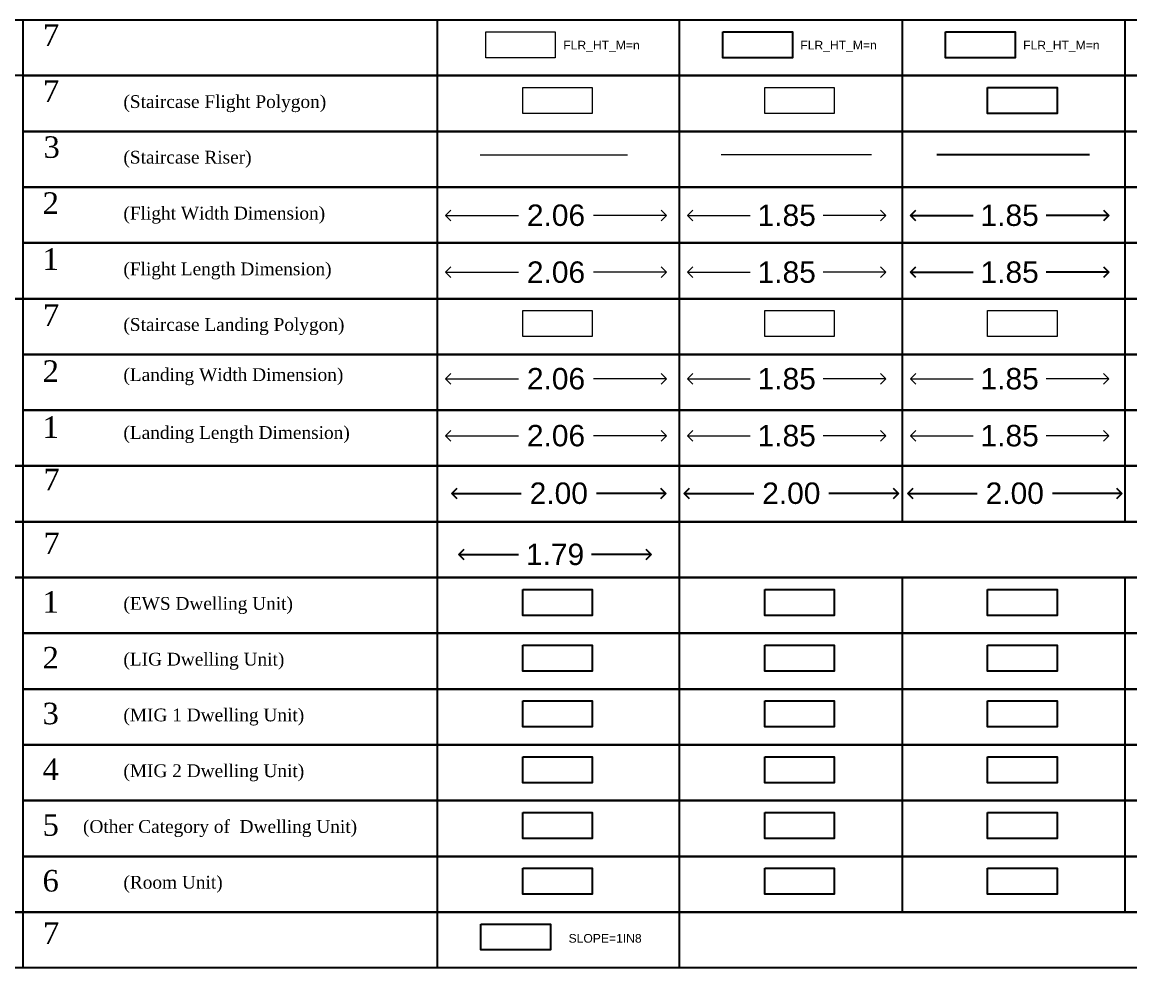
# Model space of a CAD drawing. Header units: millimetres. Extents: x -9481 to -9286, y 28706 to 28853.
# Drawn here: x -9461.74 to -9451.39, y 28793.39 to 28802.19 of the extents above; entities that cross this region are included whole.
import ezdxf

# ---------------------------------------------------------------- set-up
doc = ezdxf.new("R2010")
doc.units = ezdxf.units.MM
doc.header["$PDMODE"] = 34
doc.header["$PDSIZE"] = -15
doc.linetypes.add('CONTINULUS', pattern=[0])
for name, color, linetype, plot in [('BLK_1_DA_RAMP_1', 7, 'Continuous', False), ('BLK_1_FLR_1_STAIR_1', 1, 'Continuous', False), ('BLK_1_FLR_2_STAIR_1', 1, 'Continuous', False), ('BLK_1_FLR_2_STAIR_1_FLIGHT_1', 7, 'Continuous', False)]:
    doc.layers.add(name, color=color, linetype=linetype, plot=plot)
for name, color, linetype in [('BLK_1_FLR_0_EXIT_WIDTH_STAIR', 7, 'Continuous'), ('BLK_1_FLR_0_UNITFA', 7, 'Continuous'), ('BLK_1_FLR_1_EXIT_WIDTH_STAIR', 7, 'Continuous'), ('BLK_1_FLR_1_UNITFA', 7, 'Continuous'), ('BLK_1_FLR_2_EXIT_WIDTH_STAIR', 7, 'Continuous'), ('BLK_1_FLR_2_UNITFA', 7, 'Continuous'), ('DIST_EXIT', 7, 'Continuous')]:
    doc.layers.add(name, color=color, linetype=linetype)
for name, color, linetype, lineweight in [('BLK_1_FLR_0_STAIR_1', 7, 'Continuous', 0), ('BLK_1_FLR_0_STAIR_1_FLIGHT_1', 7, 'Continuous', 0), ('BLK_1_FLR_0_STAIR_1_LANDING_1', 7, 'Continuous', 0), ('BLK_1_FLR_1_STAIR_1_FLIGHT_1', 7, 'Continuous', 0), ('BLK_1_FLR_1_STAIR_1_LANDING_1', 7, 'Continuous', 0), ('BLK_1_FLR_2_STAIR_1_LANDING_1', 7, 'Continuous', 0), ('PLAN', 7, 'Continuous', 40)]:
    doc.layers.add(name, color=color, linetype=linetype, lineweight=lineweight)
doc.styles.add('Arial', font='arial.ttf', dxfattribs={"height": 0.2})
doc.styles.add('MtXpl_Georgia', font='georgiab.ttf')
doc.styles.get("Standard").update_dxf_attribs({"font": 'arial.ttf', "height": 0.25})
doc.styles.add('style2', font='arial.ttf', dxfattribs={"height": 0.3})
doc.dimstyles.new('INT DIM', dxfattribs={"dimtxt": 0.3, "dimasz": 0.1, "dimexe": 0.18, "dimexo": 0.0625, "dimgap": 0.09, "dimtad": 0, "dimzin": 0, "dimdsep": 46, "dimtxsty": 'style2', "dimblk": 'OPEN90', "dimcen": 0.09, "dimse1": 1, "dimse2": 1, "dimclrd": 250, "dimclrt": 256, "dimadec": 0, "dimazin": 0, "dimtfac": 1, "dimtofl": 0, "dimtmove": 0, "dimatfit": 3, "dimfxl": 0, "dimtolj": 1, "dimtzin": 0, "dimlwd": -1, "dimarcsym": 0})

# ---------------------------------------------------------------- blocks, each defined once
blk = doc.blocks.new('_Open90')
at = {"layer": 'PLAN', "color": 0, "lineweight": -2}
for p, q in [((0, 0), (-1, 0)), ((-0.5, 0.5), (0, 0)), ((0, 0), (-0.5, -0.5))]:
    blk.add_line(p, q, dxfattribs=at)
blk = doc.blocks.new('*D8')
at = {"layer": 'BLK_1_FLR_0_STAIR_1_FLIGHT_1', "color": 250}
for p, q in [((-9457.68528, 28800.382084), (-9457.104052, 28800.382084)), ((-9455.820424, 28800.382084), (-9456.401652, 28800.382084))]:
    blk.add_line(p, q, dxfattribs=at)
at = {"layer": 'Defpoints', "color": 0}
for p in [(-9457.78528, 28800.448154), (-9455.720424, 28800.466846), (-9455.720424, 28800.382084)]:
    blk.add_point(p, dxfattribs=at)
at = {"layer": 'BLK_1_FLR_0_STAIR_1_FLIGHT_1', "color": 250, "xscale": 0.1, "yscale": 0.1, "zscale": 0.1, "rotation": 180}
blk.add_blockref('_Open90', (-9457.78528, 28800.382084), dxfattribs=at)
at = {"layer": 'BLK_1_FLR_0_STAIR_1_FLIGHT_1', "color": 250, "xscale": 0.1, "yscale": 0.1, "zscale": 0.1}
blk.add_blockref('_Open90', (-9455.720424, 28800.382084), dxfattribs=at)
at = {"layer": 'BLK_1_FLR_0_STAIR_1_FLIGHT_1', "linetype": 'CONTINULUS', "ltscale": 0.05, "insert": (-9456.752852, 28800.382084), "char_height": 0.2, "attachment_point": 5, "style": 'Arial'}
blk.add_mtext('\\A1;2.06', dxfattribs=at)
blk = doc.blocks.new('*D9')
at = {"layer": 'BLK_1_FLR_1_STAIR_1_FLIGHT_1', "color": 250}
for p, q in [((-9455.424631, 28800.382084), (-9454.939268, 28800.382084)), ((-9453.772306, 28800.382084), (-9454.257668, 28800.382084))]:
    blk.add_line(p, q, dxfattribs=at)
at = {"layer": 'Defpoints', "color": 0}
for p in [(-9455.524631, 28800.448154), (-9453.672306, 28800.466846), (-9453.672306, 28800.382084)]:
    blk.add_point(p, dxfattribs=at)
at = {"layer": 'BLK_1_FLR_1_STAIR_1_FLIGHT_1', "color": 250, "xscale": 0.1, "yscale": 0.1, "zscale": 0.1, "rotation": 180}
blk.add_blockref('_Open90', (-9455.524631, 28800.382084), dxfattribs=at)
at = {"layer": 'BLK_1_FLR_1_STAIR_1_FLIGHT_1', "color": 250, "xscale": 0.1, "yscale": 0.1, "zscale": 0.1}
blk.add_blockref('_Open90', (-9453.672306, 28800.382084), dxfattribs=at)
at = {"layer": 'BLK_1_FLR_1_STAIR_1_FLIGHT_1', "linetype": 'CONTINULUS', "ltscale": 0.05, "insert": (-9454.598468, 28800.382084), "char_height": 0.2, "attachment_point": 5, "style": 'Arial'}
blk.add_mtext('\\A1;1.85', dxfattribs=at)
blk = doc.blocks.new('*D10')
at = {"layer": 'BLK_1_FLR_2_STAIR_1_FLIGHT_1', "color": 250}
for p, q in [((-9453.343871, 28800.382084), (-9452.85753, 28800.382084)), ((-9451.689589, 28800.382084), (-9452.17593, 28800.382084))]:
    blk.add_line(p, q, dxfattribs=at)
at = {"layer": 'Defpoints', "color": 0}
for p in [(-9453.443871, 28800.448154), (-9451.589589, 28800.466846), (-9451.589589, 28800.382084)]:
    blk.add_point(p, dxfattribs=at)
at = {"layer": 'BLK_1_FLR_2_STAIR_1_FLIGHT_1', "color": 250, "xscale": 0.1, "yscale": 0.1, "zscale": 0.1, "rotation": 180}
blk.add_blockref('_Open90', (-9453.443871, 28800.382084), dxfattribs=at)
at = {"layer": 'BLK_1_FLR_2_STAIR_1_FLIGHT_1', "color": 250, "xscale": 0.1, "yscale": 0.1, "zscale": 0.1}
blk.add_blockref('_Open90', (-9451.589589, 28800.382084), dxfattribs=at)
at = {"layer": 'BLK_1_FLR_2_STAIR_1_FLIGHT_1', "linetype": 'CONTINULUS', "ltscale": 0.05, "insert": (-9452.51673, 28800.382084), "char_height": 0.2, "attachment_point": 5, "style": 'Arial'}
blk.add_mtext('\\A1;1.85', dxfattribs=at)
blk = doc.blocks.new('*D15')
at = {"layer": 'BLK_1_FLR_0_STAIR_1_FLIGHT_1', "color": 250}
for p, q in [((-9457.68528, 28799.850659), (-9457.104052, 28799.850659)), ((-9455.820424, 28799.850659), (-9456.401652, 28799.850659))]:
    blk.add_line(p, q, dxfattribs=at)
at = {"layer": 'Defpoints', "color": 0}
for p in [(-9457.78528, 28799.916729), (-9455.720424, 28799.935421), (-9455.720424, 28799.850659)]:
    blk.add_point(p, dxfattribs=at)
at = {"layer": 'BLK_1_FLR_0_STAIR_1_FLIGHT_1', "color": 250, "xscale": 0.1, "yscale": 0.1, "zscale": 0.1, "rotation": 180}
blk.add_blockref('_Open90', (-9457.78528, 28799.850659), dxfattribs=at)
at = {"layer": 'BLK_1_FLR_0_STAIR_1_FLIGHT_1', "color": 250, "xscale": 0.1, "yscale": 0.1, "zscale": 0.1}
blk.add_blockref('_Open90', (-9455.720424, 28799.850659), dxfattribs=at)
at = {"layer": 'BLK_1_FLR_0_STAIR_1_FLIGHT_1', "linetype": 'CONTINULUS', "ltscale": 0.05, "insert": (-9456.752852, 28799.850659), "char_height": 0.2, "attachment_point": 5, "style": 'Arial'}
blk.add_mtext('\\A1;2.06', dxfattribs=at)
blk = doc.blocks.new('*D16')
at = {"layer": 'BLK_1_FLR_1_STAIR_1_FLIGHT_1', "color": 250}
for p, q in [((-9455.424631, 28799.850659), (-9454.939268, 28799.850659)), ((-9453.772306, 28799.850659), (-9454.257668, 28799.850659))]:
    blk.add_line(p, q, dxfattribs=at)
at = {"layer": 'Defpoints', "color": 0}
for p in [(-9455.524631, 28799.916729), (-9453.672306, 28799.935421), (-9453.672306, 28799.850659)]:
    blk.add_point(p, dxfattribs=at)
at = {"layer": 'BLK_1_FLR_1_STAIR_1_FLIGHT_1', "color": 250, "xscale": 0.1, "yscale": 0.1, "zscale": 0.1, "rotation": 180}
blk.add_blockref('_Open90', (-9455.524631, 28799.850659), dxfattribs=at)
at = {"layer": 'BLK_1_FLR_1_STAIR_1_FLIGHT_1', "color": 250, "xscale": 0.1, "yscale": 0.1, "zscale": 0.1}
blk.add_blockref('_Open90', (-9453.672306, 28799.850659), dxfattribs=at)
at = {"layer": 'BLK_1_FLR_1_STAIR_1_FLIGHT_1', "linetype": 'CONTINULUS', "ltscale": 0.05, "insert": (-9454.598468, 28799.850659), "char_height": 0.2, "attachment_point": 5, "style": 'Arial'}
blk.add_mtext('\\A1;1.85', dxfattribs=at)
blk = doc.blocks.new('*D21')
at = {"layer": 'BLK_1_FLR_2_STAIR_1_FLIGHT_1', "color": 250}
for p, q in [((-9453.343871, 28799.850659), (-9452.85753, 28799.850659)), ((-9451.689589, 28799.850659), (-9452.17593, 28799.850659))]:
    blk.add_line(p, q, dxfattribs=at)
at = {"layer": 'Defpoints', "color": 0}
for p in [(-9453.443871, 28799.916729), (-9451.589589, 28799.935421), (-9451.589589, 28799.850659)]:
    blk.add_point(p, dxfattribs=at)
at = {"layer": 'BLK_1_FLR_2_STAIR_1_FLIGHT_1', "color": 250, "xscale": 0.1, "yscale": 0.1, "zscale": 0.1, "rotation": 180}
blk.add_blockref('_Open90', (-9453.443871, 28799.850659), dxfattribs=at)
at = {"layer": 'BLK_1_FLR_2_STAIR_1_FLIGHT_1', "color": 250, "xscale": 0.1, "yscale": 0.1, "zscale": 0.1}
blk.add_blockref('_Open90', (-9451.589589, 28799.850659), dxfattribs=at)
at = {"layer": 'BLK_1_FLR_2_STAIR_1_FLIGHT_1', "linetype": 'CONTINULUS', "ltscale": 0.05, "insert": (-9452.51673, 28799.850659), "char_height": 0.2, "attachment_point": 5, "style": 'Arial'}
blk.add_mtext('\\A1;1.85', dxfattribs=at)
blk = doc.blocks.new('*D22')
at = {"layer": 'BLK_1_FLR_0_STAIR_1_LANDING_1', "color": 250}
for p, q in [((-9457.68528, 28798.855845), (-9457.104052, 28798.855845)), ((-9455.820424, 28798.855845), (-9456.401652, 28798.855845))]:
    blk.add_line(p, q, dxfattribs=at)
at = {"layer": 'Defpoints', "color": 0}
for p in [(-9457.78528, 28798.921914), (-9455.720424, 28798.940607), (-9455.720424, 28798.855845)]:
    blk.add_point(p, dxfattribs=at)
at = {"layer": 'BLK_1_FLR_0_STAIR_1_LANDING_1', "color": 250, "xscale": 0.1, "yscale": 0.1, "zscale": 0.1, "rotation": 180}
blk.add_blockref('_Open90', (-9457.78528, 28798.855845), dxfattribs=at)
at = {"layer": 'BLK_1_FLR_0_STAIR_1_LANDING_1', "color": 250, "xscale": 0.1, "yscale": 0.1, "zscale": 0.1}
blk.add_blockref('_Open90', (-9455.720424, 28798.855845), dxfattribs=at)
at = {"layer": 'BLK_1_FLR_0_STAIR_1_LANDING_1', "linetype": 'CONTINULUS', "ltscale": 0.05, "insert": (-9456.752852, 28798.855845), "char_height": 0.2, "attachment_point": 5, "style": 'Arial'}
blk.add_mtext('\\A1;2.06', dxfattribs=at)
blk = doc.blocks.new('*D23')
at = {"layer": 'BLK_1_FLR_1_STAIR_1_LANDING_1', "color": 250}
for p, q in [((-9455.424631, 28798.855845), (-9454.939268, 28798.855845)), ((-9453.772306, 28798.855845), (-9454.257668, 28798.855845))]:
    blk.add_line(p, q, dxfattribs=at)
at = {"layer": 'Defpoints', "color": 0}
for p in [(-9455.524631, 28798.921914), (-9453.672306, 28798.940607), (-9453.672306, 28798.855845)]:
    blk.add_point(p, dxfattribs=at)
at = {"layer": 'BLK_1_FLR_1_STAIR_1_LANDING_1', "color": 250, "xscale": 0.1, "yscale": 0.1, "zscale": 0.1, "rotation": 180}
blk.add_blockref('_Open90', (-9455.524631, 28798.855845), dxfattribs=at)
at = {"layer": 'BLK_1_FLR_1_STAIR_1_LANDING_1', "color": 250, "xscale": 0.1, "yscale": 0.1, "zscale": 0.1}
blk.add_blockref('_Open90', (-9453.672306, 28798.855845), dxfattribs=at)
at = {"layer": 'BLK_1_FLR_1_STAIR_1_LANDING_1', "linetype": 'CONTINULUS', "ltscale": 0.05, "insert": (-9454.598468, 28798.855845), "char_height": 0.2, "attachment_point": 5, "style": 'Arial'}
blk.add_mtext('\\A1;1.85', dxfattribs=at)
blk = doc.blocks.new('*D35')
at = {"layer": 'BLK_1_FLR_2_STAIR_1_LANDING_1', "color": 250}
for p, q in [((-9453.343871, 28798.855845), (-9452.85753, 28798.855845)), ((-9451.689589, 28798.855845), (-9452.17593, 28798.855845))]:
    blk.add_line(p, q, dxfattribs=at)
at = {"layer": 'Defpoints', "color": 0}
for p in [(-9453.443871, 28798.921914), (-9451.589589, 28798.940607), (-9451.589589, 28798.855845)]:
    blk.add_point(p, dxfattribs=at)
at = {"layer": 'BLK_1_FLR_2_STAIR_1_LANDING_1', "color": 250, "xscale": 0.1, "yscale": 0.1, "zscale": 0.1, "rotation": 180}
blk.add_blockref('_Open90', (-9453.443871, 28798.855845), dxfattribs=at)
at = {"layer": 'BLK_1_FLR_2_STAIR_1_LANDING_1', "color": 250, "xscale": 0.1, "yscale": 0.1, "zscale": 0.1}
blk.add_blockref('_Open90', (-9451.589589, 28798.855845), dxfattribs=at)
at = {"layer": 'BLK_1_FLR_2_STAIR_1_LANDING_1', "linetype": 'CONTINULUS', "ltscale": 0.05, "insert": (-9452.51673, 28798.855845), "char_height": 0.2, "attachment_point": 5, "style": 'Arial'}
blk.add_mtext('\\A1;1.85', dxfattribs=at)
blk = doc.blocks.new('*D28')
at = {"layer": 'BLK_1_FLR_0_STAIR_1_LANDING_1', "color": 250}
for p, q in [((-9457.68528, 28798.324419), (-9457.104052, 28798.324419)), ((-9455.820424, 28798.324419), (-9456.401652, 28798.324419))]:
    blk.add_line(p, q, dxfattribs=at)
at = {"layer": 'Defpoints', "color": 0}
for p in [(-9457.78528, 28798.390489), (-9455.720424, 28798.409181), (-9455.720424, 28798.324419)]:
    blk.add_point(p, dxfattribs=at)
at = {"layer": 'BLK_1_FLR_0_STAIR_1_LANDING_1', "color": 250, "xscale": 0.1, "yscale": 0.1, "zscale": 0.1, "rotation": 180}
blk.add_blockref('_Open90', (-9457.78528, 28798.324419), dxfattribs=at)
at = {"layer": 'BLK_1_FLR_0_STAIR_1_LANDING_1', "color": 250, "xscale": 0.1, "yscale": 0.1, "zscale": 0.1}
blk.add_blockref('_Open90', (-9455.720424, 28798.324419), dxfattribs=at)
at = {"layer": 'BLK_1_FLR_0_STAIR_1_LANDING_1', "linetype": 'CONTINULUS', "ltscale": 0.05, "insert": (-9456.752852, 28798.324419), "char_height": 0.2, "attachment_point": 5, "style": 'Arial'}
blk.add_mtext('\\A1;2.06', dxfattribs=at)
blk = doc.blocks.new('*D29')
at = {"layer": 'BLK_1_FLR_1_STAIR_1_LANDING_1', "color": 250}
for p, q in [((-9455.424631, 28798.324419), (-9454.939268, 28798.324419)), ((-9453.772306, 28798.324419), (-9454.257668, 28798.324419))]:
    blk.add_line(p, q, dxfattribs=at)
at = {"layer": 'Defpoints', "color": 0}
for p in [(-9455.524631, 28798.390489), (-9453.672306, 28798.409181), (-9453.672306, 28798.324419)]:
    blk.add_point(p, dxfattribs=at)
at = {"layer": 'BLK_1_FLR_1_STAIR_1_LANDING_1', "color": 250, "xscale": 0.1, "yscale": 0.1, "zscale": 0.1, "rotation": 180}
blk.add_blockref('_Open90', (-9455.524631, 28798.324419), dxfattribs=at)
at = {"layer": 'BLK_1_FLR_1_STAIR_1_LANDING_1', "color": 250, "xscale": 0.1, "yscale": 0.1, "zscale": 0.1}
blk.add_blockref('_Open90', (-9453.672306, 28798.324419), dxfattribs=at)
at = {"layer": 'BLK_1_FLR_1_STAIR_1_LANDING_1', "linetype": 'CONTINULUS', "ltscale": 0.05, "insert": (-9454.598468, 28798.324419), "char_height": 0.2, "attachment_point": 5, "style": 'Arial'}
blk.add_mtext('\\A1;1.85', dxfattribs=at)
blk = doc.blocks.new('*D30')
at = {"layer": 'BLK_1_FLR_2_STAIR_1_LANDING_1', "color": 250}
for p, q in [((-9453.343871, 28798.324419), (-9452.85753, 28798.324419)), ((-9451.689589, 28798.324419), (-9452.17593, 28798.324419))]:
    blk.add_line(p, q, dxfattribs=at)
at = {"layer": 'Defpoints', "color": 0}
for p in [(-9453.443871, 28798.390489), (-9451.589589, 28798.409181), (-9451.589589, 28798.324419)]:
    blk.add_point(p, dxfattribs=at)
at = {"layer": 'BLK_1_FLR_2_STAIR_1_LANDING_1', "color": 250, "xscale": 0.1, "yscale": 0.1, "zscale": 0.1, "rotation": 180}
blk.add_blockref('_Open90', (-9453.443871, 28798.324419), dxfattribs=at)
at = {"layer": 'BLK_1_FLR_2_STAIR_1_LANDING_1', "color": 250, "xscale": 0.1, "yscale": 0.1, "zscale": 0.1}
blk.add_blockref('_Open90', (-9451.589589, 28798.324419), dxfattribs=at)
at = {"layer": 'BLK_1_FLR_2_STAIR_1_LANDING_1', "linetype": 'CONTINULUS', "ltscale": 0.05, "insert": (-9452.51673, 28798.324419), "char_height": 0.2, "attachment_point": 5, "style": 'Arial'}
blk.add_mtext('\\A1;1.85', dxfattribs=at)
blk = doc.blocks.new('*D36')
at = {"layer": 'Defpoints', "color": 0}
for p in [(-9457.65896, 28797.351375), (-9455.864042, 28797.351375), (-9455.864042, 28797.215871)]:
    blk.add_point(p, dxfattribs=at)
at = {"layer": 'DIST_EXIT', "color": 250, "ltscale": 0.05}
for p, q in [((-9457.55896, 28797.215871), (-9457.101801, 28797.215871)), ((-9455.964042, 28797.215871), (-9456.421201, 28797.215871))]:
    blk.add_line(p, q, dxfattribs=at)
at = {"layer": 'DIST_EXIT', "color": 250, "xscale": 0.1, "yscale": 0.1, "zscale": 0.1, "rotation": 180}
blk.add_blockref('_Open90', (-9457.65896, 28797.215871), dxfattribs=at)
at = {"layer": 'DIST_EXIT', "color": 250, "xscale": 0.1, "yscale": 0.1, "zscale": 0.1}
blk.add_blockref('_Open90', (-9455.864042, 28797.215871), dxfattribs=at)
at = {"layer": 'DIST_EXIT', "linetype": 'CONTINULUS', "ltscale": 0.05, "insert": (-9456.761501, 28797.215871), "char_height": 0.2, "attachment_point": 5, "style": 'Arial'}
blk.add_mtext('\\A1;1.79', dxfattribs=at)
blk = doc.blocks.new('*D37')
at = {"layer": 'BLK_1_FLR_0_EXIT_WIDTH_STAIR', "color": 250, "ltscale": 0.05}
for p, q in [((-9457.626411, 28797.786652), (-9457.077623, 28797.786652)), ((-9455.827236, 28797.786652), (-9456.376023, 28797.786652))]:
    blk.add_line(p, q, dxfattribs=at)
at = {"layer": 'Defpoints', "color": 0}
for p in [(-9457.726411, 28797.947063), (-9455.727236, 28797.947063), (-9455.727236, 28797.786652)]:
    blk.add_point(p, dxfattribs=at)
at = {"layer": 'BLK_1_FLR_0_EXIT_WIDTH_STAIR', "color": 250, "xscale": 0.1, "yscale": 0.1, "zscale": 0.1, "rotation": 180}
blk.add_blockref('_Open90', (-9457.726411, 28797.786652), dxfattribs=at)
at = {"layer": 'BLK_1_FLR_0_EXIT_WIDTH_STAIR', "color": 250, "xscale": 0.1, "yscale": 0.1, "zscale": 0.1}
blk.add_blockref('_Open90', (-9455.727236, 28797.786652), dxfattribs=at)
at = {"layer": 'BLK_1_FLR_0_EXIT_WIDTH_STAIR', "linetype": 'CONTINULUS', "ltscale": 0.05, "insert": (-9456.726823, 28797.786652), "char_height": 0.2, "attachment_point": 5, "style": 'Arial'}
blk.add_mtext('\\A1;2.00', dxfattribs=at)
blk = doc.blocks.new('*D38')
at = {"layer": 'BLK_1_FLR_1_EXIT_WIDTH_STAIR', "color": 250, "ltscale": 0.05}
for p, q in [((-9455.455201, 28797.786652), (-9454.906414, 28797.786652)), ((-9453.656026, 28797.786652), (-9454.204814, 28797.786652))]:
    blk.add_line(p, q, dxfattribs=at)
at = {"layer": 'Defpoints', "color": 0}
for p in [(-9455.555201, 28797.947063), (-9453.556026, 28797.947063), (-9453.556026, 28797.786652)]:
    blk.add_point(p, dxfattribs=at)
at = {"layer": 'BLK_1_FLR_1_EXIT_WIDTH_STAIR', "color": 250, "xscale": 0.1, "yscale": 0.1, "zscale": 0.1, "rotation": 180}
blk.add_blockref('_Open90', (-9455.555201, 28797.786652), dxfattribs=at)
at = {"layer": 'BLK_1_FLR_1_EXIT_WIDTH_STAIR', "color": 250, "xscale": 0.1, "yscale": 0.1, "zscale": 0.1}
blk.add_blockref('_Open90', (-9453.556026, 28797.786652), dxfattribs=at)
at = {"layer": 'BLK_1_FLR_1_EXIT_WIDTH_STAIR', "linetype": 'CONTINULUS', "ltscale": 0.05, "insert": (-9454.555614, 28797.786652), "char_height": 0.2, "attachment_point": 5, "style": 'Arial'}
blk.add_mtext('\\A1;2.00', dxfattribs=at)
blk = doc.blocks.new('*D39')
at = {"layer": 'BLK_1_FLR_2_EXIT_WIDTH_STAIR', "color": 250, "ltscale": 0.05}
for p, q in [((-9453.368518, 28797.786652), (-9452.81973, 28797.786652)), ((-9451.569343, 28797.786652), (-9452.11813, 28797.786652))]:
    blk.add_line(p, q, dxfattribs=at)
at = {"layer": 'Defpoints', "color": 0}
for p in [(-9453.468518, 28797.947063), (-9451.469343, 28797.947063), (-9451.469343, 28797.786652)]:
    blk.add_point(p, dxfattribs=at)
at = {"layer": 'BLK_1_FLR_2_EXIT_WIDTH_STAIR', "color": 250, "xscale": 0.1, "yscale": 0.1, "zscale": 0.1, "rotation": 180}
blk.add_blockref('_Open90', (-9453.468518, 28797.786652), dxfattribs=at)
at = {"layer": 'BLK_1_FLR_2_EXIT_WIDTH_STAIR', "color": 250, "xscale": 0.1, "yscale": 0.1, "zscale": 0.1}
blk.add_blockref('_Open90', (-9451.469343, 28797.786652), dxfattribs=at)
at = {"layer": 'BLK_1_FLR_2_EXIT_WIDTH_STAIR', "linetype": 'CONTINULUS', "ltscale": 0.05, "insert": (-9452.46893, 28797.786652), "char_height": 0.2, "attachment_point": 5, "style": 'Arial'}
blk.add_mtext('\\A1;2.00', dxfattribs=at)

msp = doc.modelspace()

# ---------------------------------------------------------------- linework, layer by layer
for p, q in [((-9461.731845, 28802.207291), (-9461.731845, 28801.68514)), ((-9457.862239, 28802.207291), (-9457.862239, 28801.686644)), ((-9455.60159, 28802.207291), (-9455.60159, 28801.686644)), ((-9453.52083, 28802.207291), (-9453.52083, 28801.686644)), ((-9451.440064, 28802.207291), (-9451.440064, 28801.686644)), ((-9461.731845, 28801.686644), (-9461.731845, 28801.164494)), ((-9457.862239, 28801.686644), (-9457.862239, 28801.165997)), ((-9455.60159, 28801.686644), (-9455.60159, 28801.165997)), ((-9453.52083, 28801.686644), (-9453.52083, 28801.165997)), ((-9451.440064, 28801.686644), (-9451.440064, 28801.165997)), ((-9461.731845, 28801.165997), (-9461.731845, 28800.643847)), ((-9457.862239, 28801.165997), (-9457.862239, 28800.64535)), ((-9455.60159, 28801.165997), (-9455.60159, 28800.64535)), ((-9453.52083, 28801.165997), (-9453.52083, 28800.64535)), ((-9451.440064, 28801.165997), (-9451.440064, 28800.64535)), ((-9461.731845, 28800.64535), (-9461.731845, 28800.1232)), ((-9457.862239, 28800.64535), (-9457.862239, 28800.124703)), ((-9455.60159, 28800.64535), (-9455.60159, 28800.124703)), ((-9453.52083, 28800.64535), (-9453.52083, 28800.124703)), ((-9451.440064, 28800.64535), (-9451.440064, 28800.124703)), ((-9461.731845, 28800.124703), (-9461.731845, 28799.602553)), ((-9457.862239, 28800.124703), (-9457.862239, 28799.604056)), ((-9455.60159, 28800.124703), (-9455.60159, 28799.604056)), ((-9453.52083, 28800.124703), (-9453.52083, 28799.604056)), ((-9451.440064, 28800.124703), (-9451.440064, 28799.604056)), ((-9461.731845, 28799.604056), (-9461.731845, 28799.081906)), ((-9457.862239, 28799.604056), (-9457.862239, 28799.083409)), ((-9455.60159, 28799.604056), (-9455.60159, 28799.083409)), ((-9453.52083, 28799.604056), (-9453.52083, 28799.083409)), ((-9451.440064, 28799.604056), (-9451.440064, 28799.083409)), ((-9461.731845, 28799.083409), (-9461.731845, 28798.561259)), ((-9457.862239, 28799.083409), (-9457.862239, 28798.562762)), ((-9455.60159, 28799.083409), (-9455.60159, 28798.562762)), ((-9453.52083, 28799.083409), (-9453.52083, 28798.562762)), ((-9451.440064, 28799.083409), (-9451.440064, 28798.562762)), ((-9461.731845, 28798.562762), (-9461.731845, 28798.040612)), ((-9457.862239, 28798.562762), (-9457.862239, 28798.042115)), ((-9455.60159, 28798.562762), (-9455.60159, 28798.042115)), ((-9453.52083, 28798.562762), (-9453.52083, 28798.042115)), ((-9451.440064, 28798.562762), (-9451.440064, 28798.042115)), ((-9461.731845, 28798.042115), (-9461.731845, 28797.519965)), ((-9457.862239, 28798.042115), (-9457.862239, 28797.521468)), ((-9455.60159, 28798.042115), (-9455.60159, 28797.521468)), ((-9453.52083, 28798.042115), (-9453.52083, 28797.521468)), ((-9451.440064, 28798.042115), (-9451.440064, 28797.521468)), ((-9461.731845, 28797.521468), (-9461.731845, 28796.999318)), ((-9457.862239, 28797.521468), (-9457.862239, 28797.000821)), ((-9455.60159, 28797.521468), (-9455.60159, 28797.000821)), ((-9461.731845, 28797.000821), (-9461.731845, 28793.87694)), ((-9457.862239, 28797.000821), (-9457.862239, 28796.480175)), ((-9455.60159, 28797.000821), (-9455.60159, 28796.480175)), ((-9453.52083, 28797.000821), (-9453.52083, 28796.480175)), ((-9451.440064, 28797.000821), (-9451.440064, 28796.480175)), ((-9457.862239, 28796.480175), (-9457.862239, 28795.959528)), ((-9455.60159, 28796.480175), (-9455.60159, 28795.959528)), ((-9453.52083, 28796.480175), (-9453.52083, 28795.959528)), ((-9451.440064, 28796.480175), (-9451.440064, 28795.959528)), ((-9457.862239, 28795.959528), (-9457.862239, 28795.438881)), ((-9455.60159, 28795.959528), (-9455.60159, 28795.438881)), ((-9453.52083, 28795.959528), (-9453.52083, 28795.438881)), ((-9451.440064, 28795.959528), (-9451.440064, 28795.438881)), ((-9457.862239, 28795.438881), (-9457.862239, 28794.918234)), ((-9455.60159, 28795.438881), (-9455.60159, 28794.918234)), ((-9453.52083, 28795.438881), (-9453.52083, 28794.918234)), ((-9451.440064, 28795.438881), (-9451.440064, 28794.918234)), ((-9457.862239, 28794.918234), (-9457.862239, 28794.397587)), ((-9455.60159, 28794.918234), (-9455.60159, 28794.397587)), ((-9453.52083, 28794.918234), (-9453.52083, 28794.397587)), ((-9451.440064, 28794.918234), (-9451.440064, 28794.397587)), ((-9457.862239, 28794.397587), (-9457.862239, 28793.87694)), ((-9455.60159, 28794.397587), (-9455.60159, 28793.87694)), ((-9453.52083, 28794.397587), (-9453.52083, 28793.87694)), ((-9451.440064, 28794.397587), (-9451.440064, 28793.87694)), ((-9461.731845, 28793.87694), (-9461.731845, 28793.35479)), ((-9457.862239, 28793.87694), (-9457.862239, 28793.356293)), ((-9455.60159, 28793.87694), (-9455.60159, 28793.356293))]:
    msp.add_line(p, q)
for points in [[(-9481.2579, 28801.686644), (-9481.2579, 28802.207291), (-9442.229952, 28802.207291), (-9442.229952, 28801.686644), (-9470.864214, 28801.686644)], [(-9461.731845, 28801.686644), (-9442.229952, 28801.686644), (-9442.229952, 28801.165997), (-9461.731845, 28801.165997)], [(-9461.731845, 28801.165997), (-9442.229952, 28801.165997), (-9442.229952, 28800.64535), (-9461.731845, 28800.64535)], [(-9461.731845, 28800.64535), (-9442.229952, 28800.64535), (-9442.229952, 28800.124703), (-9461.731845, 28800.124703)], [(-9461.731845, 28800.124703), (-9442.229952, 28800.124703), (-9442.229952, 28799.604056), (-9470.864214, 28799.604056)], [(-9470.864214, 28799.604056), (-9442.229952, 28799.604056), (-9442.229952, 28799.083409), (-9461.731845, 28799.083409)], [(-9461.731845, 28799.083409), (-9442.229952, 28799.083409), (-9442.229952, 28798.562762), (-9461.731845, 28798.562762)], [(-9461.731845, 28798.562762), (-9442.229952, 28798.562762), (-9442.229952, 28798.042115), (-9481.2579, 28798.042115), (-9481.2579, 28798.562762)], [(-9481.2579, 28793.87694), (-9481.2579, 28797.000821), (-9442.229952, 28797.000821), (-9442.229952, 28796.480175), (-9461.731845, 28796.480175)], [(-9461.731845, 28796.480175), (-9442.229952, 28796.480175), (-9442.229952, 28795.959528), (-9461.731845, 28795.959528)], [(-9461.731845, 28795.959528), (-9442.229952, 28795.959528), (-9442.229952, 28795.438881), (-9461.731845, 28795.438881)], [(-9461.731845, 28795.438881), (-9442.229952, 28795.438881), (-9442.229952, 28794.918234), (-9461.731845, 28794.918234)], [(-9461.731845, 28794.918234), (-9442.229952, 28794.918234), (-9442.229952, 28794.397587), (-9461.731845, 28794.397587)], [(-9461.731845, 28794.397587), (-9442.229952, 28794.397587), (-9442.229952, 28793.87694), (-9481.2579, 28793.87694)]]:
    msp.add_lwpolyline(points)
for points in [[(-9481.2579, 28798.042115), (-9442.229952, 28798.042115), (-9442.229952, 28797.521468), (-9481.2579, 28797.521468), (-9481.2579, 28798.042115)], [(-9481.2579, 28797.521468), (-9442.229952, 28797.521468), (-9442.229952, 28797.000821), (-9481.2579, 28797.000821), (-9481.2579, 28797.521468)], [(-9481.2579, 28793.87694), (-9442.229952, 28793.87694), (-9442.229952, 28793.356293), (-9481.2579, 28793.356293), (-9481.2579, 28793.87694)]]:
    msp.add_lwpolyline(points, close=True)
at = {"layer": 'BLK_1_DA_RAMP_1'}
msp.add_lwpolyline([(-9457.45417, 28793.765812), (-9456.804988, 28793.765812), (-9456.804988, 28793.523663), (-9457.45417, 28793.523663)], close=True, dxfattribs=at)
at = {"layer": 'BLK_1_FLR_0_STAIR_1'}
msp.add_lwpolyline([(-9457.408705, 28802.096163), (-9456.759524, 28802.096163), (-9456.759524, 28801.854013), (-9457.408705, 28801.854013)], close=True, dxfattribs=at)
at = {"layer": 'BLK_1_FLR_0_STAIR_1_FLIGHT_1', "color": 3}
msp.add_line((-9457.461838, 28800.946771), (-9456.085111, 28800.946771), dxfattribs=at)
at = {"layer": 'BLK_1_FLR_0_STAIR_1_FLIGHT_1'}
msp.add_lwpolyline([(-9457.064156, 28801.575516), (-9456.414975, 28801.575516), (-9456.414975, 28801.333366), (-9457.064156, 28801.333366)], close=True, dxfattribs=at)
at = {"layer": 'BLK_1_FLR_0_STAIR_1_LANDING_1'}
msp.add_lwpolyline([(-9457.064156, 28799.492928), (-9456.414975, 28799.492928), (-9456.414975, 28799.250779), (-9457.064156, 28799.250779)], close=True, dxfattribs=at)
at = {"layer": 'BLK_1_FLR_0_UNITFA', "color": 1}
msp.add_lwpolyline([(-9457.064156, 28796.889693), (-9456.414975, 28796.889693), (-9456.414975, 28796.647544), (-9457.064156, 28796.647544)], close=True, dxfattribs=at)
at = {"layer": 'BLK_1_FLR_0_UNITFA', "color": 2}
msp.add_lwpolyline([(-9457.064156, 28796.369046), (-9456.414975, 28796.369046), (-9456.414975, 28796.126897), (-9457.064156, 28796.126897)], close=True, dxfattribs=at)
at = {"layer": 'BLK_1_FLR_0_UNITFA', "color": 3}
msp.add_lwpolyline([(-9457.064156, 28795.8484), (-9456.414975, 28795.8484), (-9456.414975, 28795.60625), (-9457.064156, 28795.60625)], close=True, dxfattribs=at)
at = {"layer": 'BLK_1_FLR_0_UNITFA', "color": 4}
msp.add_lwpolyline([(-9457.064156, 28795.327753), (-9456.414975, 28795.327753), (-9456.414975, 28795.085603), (-9457.064156, 28795.085603)], close=True, dxfattribs=at)
at = {"layer": 'BLK_1_FLR_0_UNITFA', "color": 5}
msp.add_lwpolyline([(-9457.064156, 28794.807106), (-9456.414975, 28794.807106), (-9456.414975, 28794.564957), (-9457.064156, 28794.564957)], close=True, dxfattribs=at)
at = {"layer": 'BLK_1_FLR_0_UNITFA', "color": 6}
msp.add_lwpolyline([(-9457.064156, 28794.286459), (-9456.414975, 28794.286459), (-9456.414975, 28794.04431), (-9457.064156, 28794.04431)], close=True, dxfattribs=at)
at = {"layer": 'BLK_1_FLR_1_STAIR_1', "color": 7}
msp.add_lwpolyline([(-9455.195188, 28802.096163), (-9454.546007, 28802.096163), (-9454.546007, 28801.854013), (-9455.195188, 28801.854013)], close=True, dxfattribs=at)
at = {"layer": 'BLK_1_FLR_1_STAIR_1_FLIGHT_1', "color": 3}
msp.add_line((-9455.210883, 28800.950666), (-9453.806856, 28800.950666), dxfattribs=at)
at = {"layer": 'BLK_1_FLR_1_STAIR_1_FLIGHT_1'}
msp.add_lwpolyline([(-9454.803507, 28801.575516), (-9454.154325, 28801.575516), (-9454.154325, 28801.333366), (-9454.803507, 28801.333366)], close=True, dxfattribs=at)
at = {"layer": 'BLK_1_FLR_1_STAIR_1_LANDING_1'}
msp.add_lwpolyline([(-9454.803507, 28799.492928), (-9454.154325, 28799.492928), (-9454.154325, 28799.250779), (-9454.803507, 28799.250779)], close=True, dxfattribs=at)
at = {"layer": 'BLK_1_FLR_1_UNITFA', "color": 1}
msp.add_lwpolyline([(-9454.803507, 28796.889693), (-9454.154325, 28796.889693), (-9454.154325, 28796.647544), (-9454.803507, 28796.647544)], close=True, dxfattribs=at)
at = {"layer": 'BLK_1_FLR_1_UNITFA', "color": 2}
msp.add_lwpolyline([(-9454.803507, 28796.369046), (-9454.154325, 28796.369046), (-9454.154325, 28796.126897), (-9454.803507, 28796.126897)], close=True, dxfattribs=at)
at = {"layer": 'BLK_1_FLR_1_UNITFA', "color": 3}
msp.add_lwpolyline([(-9454.803507, 28795.8484), (-9454.154325, 28795.8484), (-9454.154325, 28795.60625), (-9454.803507, 28795.60625)], close=True, dxfattribs=at)
at = {"layer": 'BLK_1_FLR_1_UNITFA', "color": 4}
msp.add_lwpolyline([(-9454.803507, 28795.327753), (-9454.154325, 28795.327753), (-9454.154325, 28795.085603), (-9454.803507, 28795.085603)], close=True, dxfattribs=at)
at = {"layer": 'BLK_1_FLR_1_UNITFA', "color": 5}
msp.add_lwpolyline([(-9454.803507, 28794.807106), (-9454.154325, 28794.807106), (-9454.154325, 28794.564957), (-9454.803507, 28794.564957)], close=True, dxfattribs=at)
at = {"layer": 'BLK_1_FLR_1_UNITFA', "color": 6}
msp.add_lwpolyline([(-9454.803507, 28794.286459), (-9454.154325, 28794.286459), (-9454.154325, 28794.04431), (-9454.803507, 28794.04431)], close=True, dxfattribs=at)
at = {"layer": 'BLK_1_FLR_2_STAIR_1', "color": 7}
msp.add_lwpolyline([(-9453.114422, 28802.096163), (-9452.465241, 28802.096163), (-9452.465241, 28801.854013), (-9453.114422, 28801.854013)], close=True, dxfattribs=at)
at = {"layer": 'BLK_1_FLR_2_STAIR_1_FLIGHT_1', "color": 3}
msp.add_line((-9453.196332, 28800.950844), (-9451.772805, 28800.950844), dxfattribs=at)
at = {"layer": 'BLK_1_FLR_2_STAIR_1_FLIGHT_1', "linetype": 'CONTINULUS', "ltscale": 0.05}
msp.add_lwpolyline([(-9452.72274, 28801.575516), (-9452.073559, 28801.575516), (-9452.073559, 28801.333366), (-9452.72274, 28801.333366)], close=True, dxfattribs=at)
at = {"layer": 'BLK_1_FLR_2_STAIR_1_LANDING_1'}
msp.add_lwpolyline([(-9452.72274, 28799.492928), (-9452.073559, 28799.492928), (-9452.073559, 28799.250779), (-9452.72274, 28799.250779)], close=True, dxfattribs=at)
at = {"layer": 'BLK_1_FLR_2_UNITFA', "color": 1}
msp.add_lwpolyline([(-9452.72274, 28796.889693), (-9452.073559, 28796.889693), (-9452.073559, 28796.647544), (-9452.72274, 28796.647544)], close=True, dxfattribs=at)
at = {"layer": 'BLK_1_FLR_2_UNITFA', "color": 2}
msp.add_lwpolyline([(-9452.72274, 28796.369046), (-9452.073559, 28796.369046), (-9452.073559, 28796.126897), (-9452.72274, 28796.126897)], close=True, dxfattribs=at)
at = {"layer": 'BLK_1_FLR_2_UNITFA', "color": 3}
msp.add_lwpolyline([(-9452.72274, 28795.8484), (-9452.073559, 28795.8484), (-9452.073559, 28795.60625), (-9452.72274, 28795.60625)], close=True, dxfattribs=at)
at = {"layer": 'BLK_1_FLR_2_UNITFA', "color": 4}
msp.add_lwpolyline([(-9452.72274, 28795.327753), (-9452.073559, 28795.327753), (-9452.073559, 28795.085603), (-9452.72274, 28795.085603)], close=True, dxfattribs=at)
at = {"layer": 'BLK_1_FLR_2_UNITFA', "color": 5}
msp.add_lwpolyline([(-9452.72274, 28794.807106), (-9452.073559, 28794.807106), (-9452.073559, 28794.564957), (-9452.72274, 28794.564957)], close=True, dxfattribs=at)
at = {"layer": 'BLK_1_FLR_2_UNITFA', "color": 6}
msp.add_lwpolyline([(-9452.72274, 28794.286459), (-9452.073559, 28794.286459), (-9452.073559, 28794.04431), (-9452.72274, 28794.04431)], close=True, dxfattribs=at)

# ---------------------------------------------------------------- texts
at = {"linetype": 'CONTINULUS', "style": 'MtXpl_Georgia'}
for s, height, p in [('7', 0.201222, (-9461.543382, 28801.964866)), ('7', 0.201222, (-9461.543382, 28801.441966)), ('(Staircase Flight Polygon)', 0.119406, (-9460.792321, 28801.384586)), ('3', 0.201222, (-9461.538208, 28800.919065)), ('(Staircase Riser)', 0.119406, (-9460.792321, 28800.865442)), ('2', 0.201222, (-9461.546318, 28800.396164)), ('(Flight Width Dimension)', 0.119406, (-9460.792321, 28800.343292)), ('1', 0.201222, (-9461.547297, 28799.873263)), ('(Flight Length Dimension)', 0.119406, (-9460.792321, 28799.822645)), ('7', 0.201222, (-9461.543382, 28799.350362)), ('(Staircase Landing Polygon)', 0.119406, (-9460.792321, 28799.303501)), ('2', 0.201222, (-9461.546318, 28798.827461)), ('(Landing Width Dimension)', 0.119406, (-9460.792321, 28798.835543)), ('1', 0.201222, (-9461.547297, 28798.304561)), ('(Landing Length Dimension)', 0.119406, (-9460.792321, 28798.294793)), ('7', 0.201222, (-9461.538767, 28797.815468)), ('7', 0.201222, (-9461.538767, 28797.219688)), ('1', 0.201222, (-9461.547297, 28796.672399)), ('(EWS Dwelling Unit)', 0.119406, (-9460.792321, 28796.6994)), ('2', 0.201222, (-9461.547297, 28796.151752)), ('(LIG Dwelling Unit)', 0.119406, (-9460.792321, 28796.178753)), ('3', 0.201222, (-9461.547297, 28795.631105)), ('(MIG 1 Dwelling Unit)', 0.119406, (-9460.792321, 28795.658106)), ('4', 0.201222, (-9461.547297, 28795.110458)), ('(MIG 2 Dwelling Unit)', 0.119406, (-9460.792321, 28795.137459)), ('5', 0.201222, (-9461.547297, 28794.589811)), ('(Other Category of  Dwelling Unit)', 0.119406, (-9461.169762, 28794.616812)), ('6', 0.201222, (-9461.547297, 28794.069164)), ('(Room Unit)', 0.119406, (-9460.792321, 28794.096165)), ('7', 0.201222, (-9461.543382, 28793.580422))]:
    msp.add_text(s, height=height, dxfattribs=at).set_placement(p)
at = {"layer": 'BLK_1_DA_RAMP_1', "insert": (-9456.635566, 28793.672686), "char_height": 0.081, "attachment_point": 1}
msp.add_mtext_dynamic_manual_height_columns('SLOPE=1IN8', width=0.422056, gutter_width=0.405, heights=[0], dxfattribs=at)
at = {"layer": 'BLK_1_FLR_0_STAIR_1', "insert": (-9456.685077, 28802.011831), "char_height": 0.081, "attachment_point": 1}
msp.add_mtext_dynamic_manual_height_columns('FLR_HT_M=n', width=0.422056, gutter_width=0.405, heights=[0], dxfattribs=at)
at = {"layer": 'BLK_1_FLR_1_STAIR_1', "color": 7, "insert": (-9454.47156, 28802.011831), "char_height": 0.081, "attachment_point": 1}
msp.add_mtext_dynamic_manual_height_columns('FLR_HT_M=n', width=0.422056, gutter_width=0.405, heights=[0], dxfattribs=at)
at = {"layer": 'BLK_1_FLR_2_STAIR_1', "color": 7, "insert": (-9452.390794, 28802.011831), "char_height": 0.081, "attachment_point": 1}
msp.add_mtext_dynamic_manual_height_columns('FLR_HT_M=n', width=0.422056, gutter_width=0.405, heights=[0], dxfattribs=at)

# ---------------------------------------------------------------- dimensions: what is measured, and where the dimension line sits
at = {"layer": 'BLK_1_FLR_0_EXIT_WIDTH_STAIR', "color": 7, "linetype": 'CONTINULUS', "ltscale": 0.05}
dim = msp.add_linear_dim(base=(-9455.727236, 28797.786652), p1=(-9457.726411, 28797.947063), p2=(-9455.727236, 28797.947063), dimstyle='INT DIM', override={"dimtxt": 0.2, "dimtxsty": 'Arial', "dimfxl": 0.125, "dimtfill": 1, "dimtfillclr": 7, "dimarcsym": 1}, dxfattribs=at)
dim.commit()
dim.dimension.update_dxf_attribs({"geometry": '*D37', "text_midpoint": (-9456.726823, 28797.786652)})
at = {"layer": 'BLK_1_FLR_0_STAIR_1_FLIGHT_1', "color": 2}
dim = msp.add_linear_dim(base=(-9455.720424, 28800.382084), p1=(-9457.78528, 28800.448154), p2=(-9455.720424, 28800.466846), dimstyle='INT DIM', override={"dimtxt": 0.2, "dimtxsty": 'Arial', "dimfxl": 0.125, "dimtfill": 1, "dimtfillclr": 7, "dimarcsym": 1}, dxfattribs=at)
dim.commit()
dim.dimension.update_dxf_attribs({"geometry": '*D8', "text_midpoint": (-9456.752852, 28800.382084)})
at = {"layer": 'BLK_1_FLR_0_STAIR_1_FLIGHT_1', "color": 1}
dim = msp.add_linear_dim(base=(-9455.720424, 28799.850659), p1=(-9457.78528, 28799.916729), p2=(-9455.720424, 28799.935421), dimstyle='INT DIM', override={"dimtxt": 0.2, "dimtxsty": 'Arial', "dimfxl": 0.125, "dimtfill": 1, "dimtfillclr": 7, "dimarcsym": 1}, dxfattribs=at)
dim.commit()
dim.dimension.update_dxf_attribs({"geometry": '*D15', "text_midpoint": (-9456.752852, 28799.850659)})
at = {"layer": 'BLK_1_FLR_0_STAIR_1_LANDING_1', "color": 2}
dim = msp.add_linear_dim(base=(-9455.720424, 28798.855845), p1=(-9457.78528, 28798.921914), p2=(-9455.720424, 28798.940607), dimstyle='INT DIM', override={"dimtxt": 0.2, "dimtxsty": 'Arial', "dimfxl": 0.125, "dimtfill": 1, "dimtfillclr": 7, "dimarcsym": 1}, dxfattribs=at)
dim.commit()
dim.dimension.update_dxf_attribs({"geometry": '*D22', "text_midpoint": (-9456.752852, 28798.855845)})
at = {"layer": 'BLK_1_FLR_0_STAIR_1_LANDING_1', "color": 1}
dim = msp.add_linear_dim(base=(-9455.720424, 28798.324419), p1=(-9457.78528, 28798.390489), p2=(-9455.720424, 28798.409181), dimstyle='INT DIM', override={"dimtxt": 0.2, "dimtxsty": 'Arial', "dimfxl": 0.125, "dimtfill": 1, "dimtfillclr": 7, "dimarcsym": 1}, dxfattribs=at)
dim.commit()
dim.dimension.update_dxf_attribs({"geometry": '*D28', "text_midpoint": (-9456.752852, 28798.324419)})
at = {"layer": 'BLK_1_FLR_1_EXIT_WIDTH_STAIR', "color": 7, "linetype": 'CONTINULUS', "ltscale": 0.05}
dim = msp.add_linear_dim(base=(-9453.556026, 28797.786652), p1=(-9455.555201, 28797.947063), p2=(-9453.556026, 28797.947063), dimstyle='INT DIM', override={"dimtxt": 0.2, "dimtxsty": 'Arial', "dimfxl": 0.125, "dimtfill": 1, "dimtfillclr": 7, "dimarcsym": 1}, dxfattribs=at)
dim.commit()
dim.dimension.update_dxf_attribs({"geometry": '*D38', "text_midpoint": (-9454.555614, 28797.786652)})
at = {"layer": 'BLK_1_FLR_1_STAIR_1_FLIGHT_1', "color": 2}
dim = msp.add_linear_dim(base=(-9453.672306, 28800.382084), p1=(-9455.524631, 28800.448154), p2=(-9453.672306, 28800.466846), dimstyle='INT DIM', override={"dimtxt": 0.2, "dimtxsty": 'Arial', "dimfxl": 0.125, "dimtfill": 1, "dimtfillclr": 7, "dimarcsym": 1}, dxfattribs=at)
dim.commit()
dim.dimension.update_dxf_attribs({"geometry": '*D9', "text_midpoint": (-9454.598468, 28800.382084)})
at = {"layer": 'BLK_1_FLR_1_STAIR_1_FLIGHT_1', "color": 1}
dim = msp.add_linear_dim(base=(-9453.672306, 28799.850659), p1=(-9455.524631, 28799.916729), p2=(-9453.672306, 28799.935421), dimstyle='INT DIM', override={"dimtxt": 0.2, "dimtxsty": 'Arial', "dimfxl": 0.125, "dimtfill": 1, "dimtfillclr": 7, "dimarcsym": 1}, dxfattribs=at)
dim.commit()
dim.dimension.update_dxf_attribs({"geometry": '*D16', "text_midpoint": (-9454.598468, 28799.850659)})
at = {"layer": 'BLK_1_FLR_1_STAIR_1_LANDING_1', "color": 2}
dim = msp.add_linear_dim(base=(-9453.672306, 28798.855845), p1=(-9455.524631, 28798.921914), p2=(-9453.672306, 28798.940607), dimstyle='INT DIM', override={"dimtxt": 0.2, "dimtxsty": 'Arial', "dimfxl": 0.125, "dimtfill": 1, "dimtfillclr": 7, "dimarcsym": 1}, dxfattribs=at)
dim.commit()
dim.dimension.update_dxf_attribs({"geometry": '*D23', "text_midpoint": (-9454.598468, 28798.855845)})
at = {"layer": 'BLK_1_FLR_1_STAIR_1_LANDING_1', "color": 1}
dim = msp.add_linear_dim(base=(-9453.672306, 28798.324419), p1=(-9455.524631, 28798.390489), p2=(-9453.672306, 28798.409181), dimstyle='INT DIM', override={"dimtxt": 0.2, "dimtxsty": 'Arial', "dimfxl": 0.125, "dimtfill": 1, "dimtfillclr": 7, "dimarcsym": 1}, dxfattribs=at)
dim.commit()
dim.dimension.update_dxf_attribs({"geometry": '*D29', "text_midpoint": (-9454.598468, 28798.324419)})
at = {"layer": 'BLK_1_FLR_2_EXIT_WIDTH_STAIR', "color": 7, "linetype": 'CONTINULUS', "ltscale": 0.05}
dim = msp.add_linear_dim(base=(-9451.469343, 28797.786652), p1=(-9453.468518, 28797.947063), p2=(-9451.469343, 28797.947063), dimstyle='INT DIM', override={"dimtxt": 0.2, "dimtxsty": 'Arial', "dimfxl": 0.125, "dimtfill": 1, "dimtfillclr": 7, "dimarcsym": 1}, dxfattribs=at)
dim.commit()
dim.dimension.update_dxf_attribs({"geometry": '*D39', "text_midpoint": (-9452.46893, 28797.786652)})
at = {"layer": 'BLK_1_FLR_2_STAIR_1_FLIGHT_1', "color": 2}
dim = msp.add_linear_dim(base=(-9451.589589, 28800.382084), p1=(-9453.443871, 28800.448154), p2=(-9451.589589, 28800.466846), dimstyle='INT DIM', override={"dimtxt": 0.2, "dimtxsty": 'Arial', "dimfxl": 0.125, "dimtfill": 1, "dimtfillclr": 7, "dimarcsym": 1}, dxfattribs=at)
dim.commit()
dim.dimension.update_dxf_attribs({"geometry": '*D10', "text_midpoint": (-9452.51673, 28800.382084)})
at = {"layer": 'BLK_1_FLR_2_STAIR_1_FLIGHT_1', "color": 1}
dim = msp.add_linear_dim(base=(-9451.589589, 28799.850659), p1=(-9453.443871, 28799.916729), p2=(-9451.589589, 28799.935421), dimstyle='INT DIM', override={"dimtxt": 0.2, "dimtxsty": 'Arial', "dimfxl": 0.125, "dimtfill": 1, "dimtfillclr": 7, "dimarcsym": 1}, dxfattribs=at)
dim.commit()
dim.dimension.update_dxf_attribs({"geometry": '*D21', "text_midpoint": (-9452.51673, 28799.850659)})
at = {"layer": 'BLK_1_FLR_2_STAIR_1_LANDING_1', "color": 2}
dim = msp.add_linear_dim(base=(-9451.589589, 28798.855845), p1=(-9453.443871, 28798.921914), p2=(-9451.589589, 28798.940607), dimstyle='INT DIM', override={"dimtxt": 0.2, "dimtxsty": 'Arial', "dimfxl": 0.125, "dimtfill": 1, "dimtfillclr": 7, "dimarcsym": 1}, dxfattribs=at)
dim.commit()
dim.dimension.update_dxf_attribs({"geometry": '*D35', "text_midpoint": (-9452.51673, 28798.855845)})
at = {"layer": 'BLK_1_FLR_2_STAIR_1_LANDING_1', "color": 1}
dim = msp.add_linear_dim(base=(-9451.589589, 28798.324419), p1=(-9453.443871, 28798.390489), p2=(-9451.589589, 28798.409181), dimstyle='INT DIM', override={"dimtxt": 0.2, "dimtxsty": 'Arial', "dimfxl": 0.125, "dimtfill": 1, "dimtfillclr": 7, "dimarcsym": 1}, dxfattribs=at)
dim.commit()
dim.dimension.update_dxf_attribs({"geometry": '*D30', "text_midpoint": (-9452.51673, 28798.324419)})
at = {"layer": 'DIST_EXIT', "color": 7, "linetype": 'CONTINULUS', "ltscale": 0.05}
dim = msp.add_linear_dim(base=(-9455.864042, 28797.215871), p1=(-9457.65896, 28797.351375), p2=(-9455.864042, 28797.351375), dimstyle='INT DIM', override={"dimtxt": 0.2, "dimtxsty": 'Arial', "dimfxl": 0.125, "dimtfill": 1, "dimtfillclr": 7, "dimarcsym": 1}, dxfattribs=at)
dim.commit()
dim.dimension.update_dxf_attribs({"geometry": '*D36', "text_midpoint": (-9456.761501, 28797.215871)})

doc.saveas('drawing.dxf')
